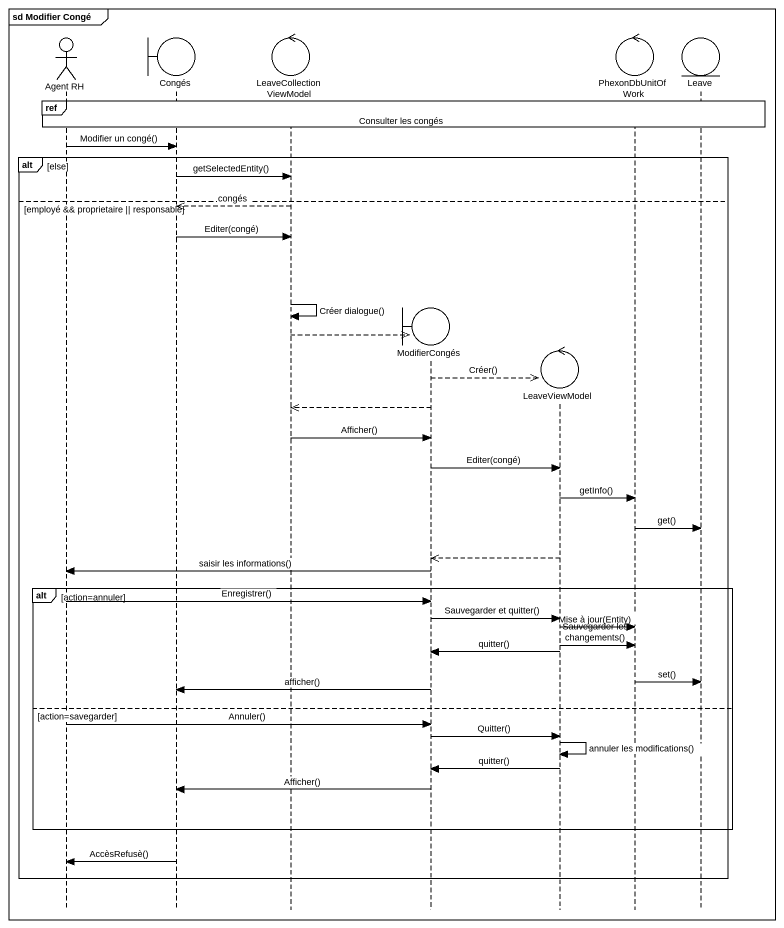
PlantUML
@startuml
mainframe sd Modifier Congé
hide footbox
actor "Agent RH" as Agent_RH
boundary Congés
control LeaveCollectionViewModel
boundary ModifierCongés
control LeaveViewModel
control PhexonDbUnitOfWork
entity Leave

ref over Agent_RH, Congés, LeaveCollectionViewModel, ModifierCongés, LeaveViewModel, PhexonDbUnitOfWork, Leave : Consulter les congés
Agent_RH -> Congés : Modifier un congé()
alt else
  Congés -> LeaveCollectionViewModel : getSelectedEntity()
else employé && proprietaire || responsable
  LeaveCollectionViewModel -->> Congés : congés
  Congés -> LeaveCollectionViewModel : Editer(congé)
  LeaveCollectionViewModel -> LeaveCollectionViewModel : Créer dialogue()
  LeaveCollectionViewModel -->> ModifierCongés **
  ModifierCongés -->> LeaveViewModel ** : Créer()
  ModifierCongés -->> LeaveCollectionViewModel
  LeaveCollectionViewModel -> ModifierCongés : Afficher()
  ModifierCongés -> LeaveViewModel : Editer(congé)
  LeaveViewModel -> PhexonDbUnitOfWork : getInfo()
  PhexonDbUnitOfWork -> Leave : get()
  LeaveViewModel -->> ModifierCongés
  ModifierCongés -> Agent_RH : saisir les informations()
  alt action=annuler
    Agent_RH -> ModifierCongés : Enregistrer()
    ModifierCongés -> LeaveViewModel : Sauvegarder et quitter()
    LeaveViewModel -> PhexonDbUnitOfWork : Mise à jour(Entity)
    LeaveViewModel -> PhexonDbUnitOfWork : Sauvegarder les changements()
    LeaveViewModel -> ModifierCongés : quitter()
    PhexonDbUnitOfWork -> Leave : set()
    ModifierCongés -> Congés : afficher()
  else action=savegarder
    Agent_RH -> ModifierCongés : Annuler()
    ModifierCongés -> LeaveViewModel : Quitter()
    LeaveViewModel -> LeaveViewModel : annuler les modifications()
    LeaveViewModel -> ModifierCongés : quitter()
    ModifierCongés -> Congés : Afficher()
  end
  Congés -> Agent_RH : AccèsRefusè()
end
@enduml
